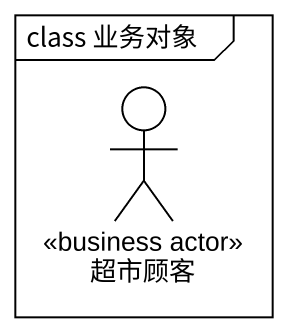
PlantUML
@startuml
mainframe class 业务对象
actor 超市顾客 <<business actor>>
@enduml
